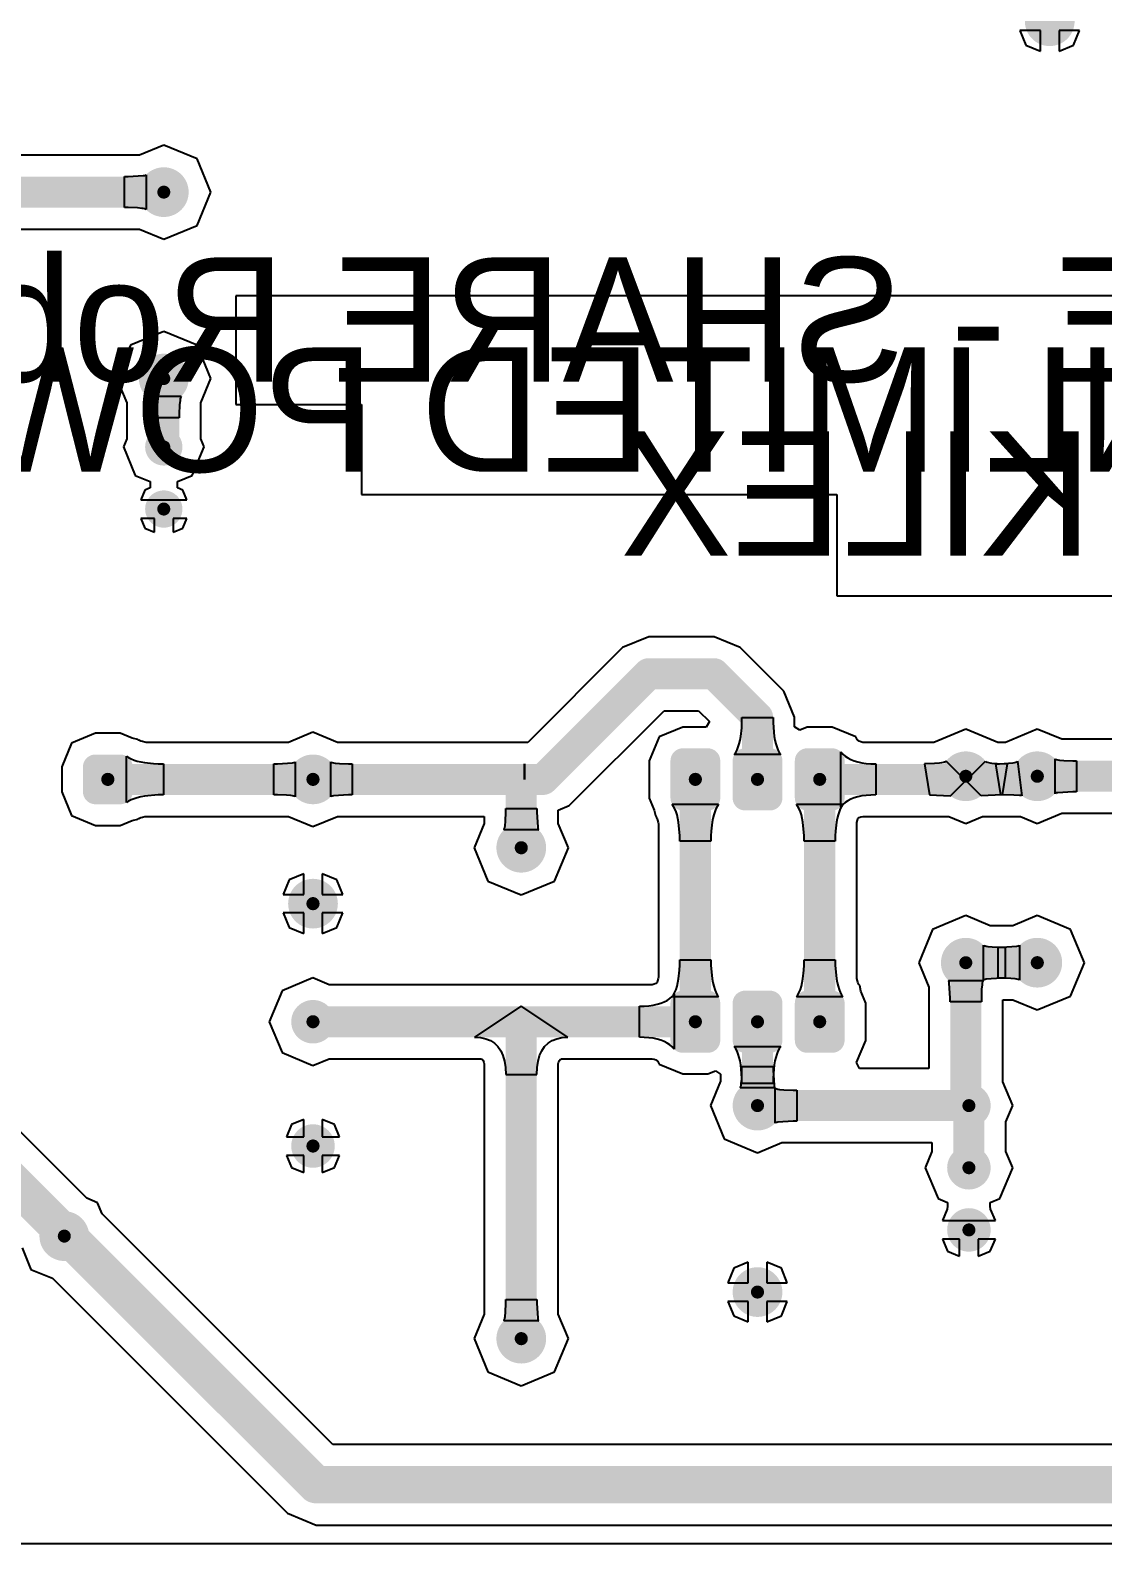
# Model space of a CAD drawing. Extents: x 1 to 6.91, y 1 to 4.95.
# Drawn here: x 3.965 to 5.69, y 1 to 3.435 of the extents above; entities that cross this region are included whole.
import ezdxf

# ---------------------------------------------------------------- set-up
doc = ezdxf.new("R2010")
doc.units = 0
doc.header["$MEASUREMENT"] = 0
doc.layers.add('BOTTOMLAYER', color=5, linetype='CONTINUOUS')
doc.layers.add('PADHOLELAYER', color=156, linetype='CONTINUOUS')

msp = doc.modelspace()

# ---------------------------------------------------------------- linework, layer by layer
at = {"layer": 'BOTTOMLAYER'}
for p, q in [((5.59, 3.435), (5.5571, 3.435)), ((5.5571, 3.435), (5.5667, 3.4117)), ((5.59, 3.4021), (5.59, 3.435)), ((5.6529, 3.435), (5.62, 3.435)), ((5.62, 3.435), (5.62, 3.4021)), ((5.6433, 3.4117), (5.6529, 3.435)), ((5.5667, 3.4117), (5.59, 3.4021)), ((5.62, 3.4021), (5.6433, 3.4117)), ((4.18, 3.2508), (4.1408, 3.2345)), ((4.2336, 3.2286), (4.18, 3.2508)), ((4.1408, 3.2345), (3.8781, 3.2345)), ((4.2558, 3.175), (4.2336, 3.2286)), ((4.1168, 3.15), (4.1168, 3.2)), ((4.1168, 3.2), (4.1228, 3.2)), ((4.1228, 3.2), (4.1471, 3.2015)), ((4.1471, 3.2015), (4.1491, 3.2019)), ((4.1491, 3.2019), (4.1506, 3.2024)), ((4.1506, 3.2024), (4.1514, 3.203)), ((4.1514, 3.203), (4.1514, 3.147)), ((4.2336, 3.1214), (4.2558, 3.175)), ((4.1228, 3.15), (4.1168, 3.15)), ((4.1375, 3.1495), (4.1228, 3.15)), ((4.1445, 3.1489), (4.1375, 3.1495)), ((4.1471, 3.1485), (4.1445, 3.1489)), ((4.1491, 3.1481), (4.1471, 3.1485)), ((4.1506, 3.1476), (4.1491, 3.1481)), ((4.1514, 3.147), (4.1506, 3.1476)), ((4.18, 3.0992), (4.2336, 3.1214)), ((3.898, 3.1155), (4.1408, 3.1155)), ((4.1408, 3.1155), (4.18, 3.0992)), ((6.075, 3.0083), (4.2957, 3.0083)), ((4.2957, 3.0083), (4.2957, 2.8332)), ((4.18, 2.9508), (4.1264, 2.9286)), ((4.2336, 2.9286), (4.18, 2.9508)), ((4.1264, 2.9286), (4.1042, 2.875)), ((4.2558, 2.875), (4.2336, 2.9286)), ((4.1042, 2.875), (4.1205, 2.8358)), ((4.2395, 2.8358), (4.2558, 2.875)), ((4.1205, 2.8358), (4.1205, 2.7781)), ((4.1526, 2.8456), (4.152, 2.8464)), ((4.152, 2.8464), (4.208, 2.8464)), ((4.1531, 2.8441), (4.1526, 2.8456)), ((4.1535, 2.8421), (4.1531, 2.8441)), ((4.155, 2.8178), (4.1535, 2.8421)), ((4.2055, 2.8325), (4.205, 2.8178)), ((4.2061, 2.8395), (4.2055, 2.8325)), ((4.2065, 2.8421), (4.2061, 2.8395)), ((4.2069, 2.8441), (4.2065, 2.8421)), ((4.2074, 2.8456), (4.2069, 2.8441)), ((4.208, 2.8464), (4.2074, 2.8456)), ((4.2395, 2.7781), (4.2395, 2.8358)), ((4.2957, 2.8332), (4.4978, 2.8332)), ((4.4978, 2.8332), (4.4978, 2.6882)), ((4.155, 2.8118), (4.155, 2.8178)), ((4.205, 2.8118), (4.155, 2.8118)), ((4.205, 2.8178), (4.205, 2.8118)), ((4.1205, 2.7781), (4.1151, 2.765)), ((4.2449, 2.765), (4.2395, 2.7781)), ((4.1151, 2.765), (4.1341, 2.7191)), ((4.2259, 2.7191), (4.2449, 2.765)), ((4.1341, 2.7191), (4.158, 2.7092)), ((4.158, 2.7092), (4.158, 2.6992)), ((4.202, 2.7092), (4.2259, 2.7191)), ((4.202, 2.6992), (4.202, 2.7092)), ((4.1494, 2.6956), (4.1429, 2.68)), ((4.1429, 2.68), (4.2171, 2.68)), ((4.158, 2.6992), (4.1494, 2.6956)), ((4.2106, 2.6956), (4.202, 2.6992)), ((4.2171, 2.68), (4.2106, 2.6956)), ((4.4978, 2.6882), (5.2628, 2.6882)), ((5.2628, 2.6882), (5.2628, 2.5251)), ((4.165, 2.65), (4.1429, 2.65)), ((4.1429, 2.65), (4.1494, 2.6344)), ((4.1494, 2.6344), (4.165, 2.6279)), ((4.165, 2.6279), (4.165, 2.65)), ((4.2171, 2.65), (4.195, 2.65)), ((4.195, 2.65), (4.195, 2.6279)), ((4.195, 2.6279), (4.2106, 2.6344)), ((4.2106, 2.6344), (4.2171, 2.65)), ((5.2628, 2.5251), (6.065, 2.5251)), ((4.9179, 2.4421), (4.7653, 2.2895)), ((4.96, 2.4595), (4.9179, 2.4421)), ((5.065, 2.4595), (4.96, 2.4595)), ((5.1071, 2.4421), (5.065, 2.4595)), ((5.1771, 2.3721), (5.1071, 2.4421)), ((5.1945, 2.33), (5.1771, 2.3721)), ((4.8321, 2.1879), (4.9847, 2.3405)), ((4.9847, 2.3405), (5.0403, 2.3405)), ((5.0403, 2.3405), (5.0579, 2.3229)), ((5.015, 2.3141), (4.9767, 2.2983)), ((5.0525, 2.3141), (5.015, 2.3141)), ((5.0579, 2.3229), (5.0525, 2.3141)), ((5.1095, 2.3132), (5.1099, 2.321)), ((5.1099, 2.321), (5.11, 2.3294)), ((5.11, 2.3294), (5.16, 2.3294)), ((5.16, 2.3294), (5.1601, 2.321)), ((5.1601, 2.321), (5.162, 2.2991)), ((5.1945, 2.3146), (5.1945, 2.33)), ((5.2028, 2.3091), (5.1945, 2.3146)), ((5.215, 2.3141), (5.2028, 2.3091)), ((5.255, 2.3141), (5.215, 2.3141)), ((5.2933, 2.2983), (5.255, 2.3141)), ((4.07, 2.3041), (4.0317, 2.2883)), ((4.11, 2.3041), (4.07, 2.3041)), ((4.1294, 2.2961), (4.11, 2.3041)), ((4.1381, 2.2943), (4.1294, 2.2961)), ((4.1401, 2.293), (4.1381, 2.2943)), ((4.1412, 2.2924), (4.1401, 2.293)), ((4.1431, 2.2916), (4.1412, 2.2924)), ((4.1459, 2.2908), (4.1431, 2.2916)), ((4.1496, 2.2899), (4.1459, 2.2908)), ((4.1516, 2.2895), (4.1496, 2.2899)), ((4.3808, 2.2895), (4.1516, 2.2895)), ((4.42, 2.3058), (4.3808, 2.2895)), ((4.4592, 2.2895), (4.42, 2.3058)), ((4.7653, 2.2895), (4.4592, 2.2895)), ((4.9767, 2.2983), (4.9609, 2.26)), ((5.1055, 2.2873), (5.1069, 2.2929)), ((5.1069, 2.2929), (5.108, 2.2991)), ((5.108, 2.2991), (5.1095, 2.3132)), ((5.162, 2.2991), (5.1631, 2.2929)), ((5.1631, 2.2929), (5.1645, 2.2873)), ((5.2951, 2.2939), (5.2933, 2.2983)), ((5.2953, 2.2936), (5.2951, 2.2939)), ((5.296, 2.2931), (5.2953, 2.2936)), ((5.297, 2.2924), (5.296, 2.2931)), ((5.2987, 2.2915), (5.297, 2.2924)), ((5.3011, 2.2905), (5.2987, 2.2915)), ((5.3043, 2.2896), (5.3011, 2.2905)), ((5.3045, 2.2895), (5.3043, 2.2896)), ((5.4187, 2.2895), (5.3045, 2.2895)), ((5.47, 2.3108), (5.4187, 2.2895)), ((5.5213, 2.2895), (5.47, 2.3108)), ((5.5337, 2.2895), (5.5213, 2.2895)), ((5.585, 2.3108), (5.5337, 2.2895)), ((5.6242, 2.2945), (5.585, 2.3108)), ((5.8619, 2.2945), (5.6242, 2.2945)), ((4.0317, 2.2883), (4.0159, 2.25)), ((4.12, 2.1926), (4.12, 2.2674)), ((4.12, 2.2674), (4.1235, 2.265)), ((4.1235, 2.265), (4.1276, 2.2629)), ((5.0976, 2.27), (5.1, 2.2735)), ((5.1724, 2.27), (5.0976, 2.27)), ((5.1, 2.2735), (5.1021, 2.2776)), ((5.1021, 2.2776), (5.1039, 2.2821)), ((5.1039, 2.2821), (5.1055, 2.2873)), ((5.1645, 2.2873), (5.1661, 2.2821)), ((5.1661, 2.2821), (5.1679, 2.2776)), ((5.1679, 2.2776), (5.17, 2.2735)), ((5.17, 2.2735), (5.1724, 2.27)), ((5.2692, 2.1858), (5.2692, 2.2742)), ((5.2692, 2.2742), (5.2724, 2.2705)), ((5.2724, 2.2705), (5.2761, 2.2673)), ((5.2761, 2.2673), (5.2804, 2.2644)), ((4.0159, 2.25), (4.0159, 2.21)), ((4.1276, 2.2629), (4.1321, 2.2611)), ((4.1321, 2.2611), (4.1373, 2.2595)), ((4.1373, 2.2595), (4.1429, 2.2581)), ((4.1429, 2.2581), (4.1491, 2.257)), ((4.1491, 2.257), (4.1632, 2.2555)), ((4.1632, 2.2555), (4.171, 2.2551)), ((4.171, 2.2551), (4.1794, 2.255)), ((4.1794, 2.255), (4.1794, 2.205)), ((4.3568, 2.205), (4.3568, 2.255)), ((4.3568, 2.255), (4.3628, 2.255)), ((4.3628, 2.255), (4.3871, 2.2565)), ((4.3871, 2.2565), (4.3891, 2.2569)), ((4.3891, 2.2569), (4.3906, 2.2574)), ((4.3906, 2.2574), (4.3914, 2.258)), ((4.3914, 2.258), (4.3914, 2.202)), ((4.4486, 2.202), (4.4486, 2.258)), ((4.4486, 2.258), (4.4494, 2.2574)), ((4.4494, 2.2574), (4.4509, 2.2569)), ((4.4509, 2.2569), (4.4529, 2.2565)), ((4.4529, 2.2565), (4.4555, 2.2561)), ((4.4555, 2.2561), (4.4625, 2.2555)), ((4.4625, 2.2555), (4.4772, 2.255)), ((4.4772, 2.255), (4.4832, 2.255)), ((4.4832, 2.255), (4.4832, 2.205)), ((4.76, 2.23), (4.76, 2.255)), ((4.76, 2.255), (4.76, 2.255)), ((4.76, 2.255), (4.76, 2.255)), ((4.76, 2.255), (4.76, 2.255)), ((4.76, 2.255), (4.76, 2.255)), ((4.76, 2.255), (4.76, 2.255)), ((4.76, 2.255), (4.76, 2.255)), ((4.76, 2.255), (4.76, 2.255)), ((4.76, 2.255), (4.76, 2.255)), ((4.76, 2.255), (4.76, 2.255)), ((4.76, 2.255), (4.76, 2.255)), ((4.76, 2.255), (4.76, 2.23)), ((4.9609, 2.26), (4.9609, 2.2)), ((5.2804, 2.2644), (5.2852, 2.2619)), ((5.2852, 2.2619), (5.2905, 2.2598)), ((5.2905, 2.2598), (5.2964, 2.2581)), ((5.2964, 2.2581), (5.3027, 2.2567)), ((5.3027, 2.2567), (5.3096, 2.2558)), ((5.3096, 2.2558), (5.3171, 2.2552)), ((5.3171, 2.2552), (5.3251, 2.255)), ((5.3251, 2.255), (5.3251, 2.205)), ((5.4198, 2.2554), (5.4034, 2.255)), ((5.4034, 2.255), (5.4115, 2.205)), ((5.4279, 2.2561), (5.4198, 2.2554)), ((5.4311, 2.2565), (5.4279, 2.2561)), ((5.4337, 2.2571), (5.4311, 2.2565)), ((5.4357, 2.2577), (5.4337, 2.2571)), ((5.4372, 2.2584), (5.4357, 2.2577)), ((5.4382, 2.2592), (5.4372, 2.2584)), ((5.4948, 2.2036), (5.4382, 2.2592)), ((5.4452, 2.2036), (5.5018, 2.2592)), ((5.5018, 2.2592), (5.5028, 2.2584)), ((5.5028, 2.2584), (5.5043, 2.2577)), ((5.5043, 2.2577), (5.5063, 2.2571)), ((5.5063, 2.2571), (5.5089, 2.2565)), ((5.5089, 2.2565), (5.5121, 2.2561)), ((5.5121, 2.2561), (5.5202, 2.2554)), ((5.5265, 2.205), (5.5184, 2.255)), ((5.5184, 2.255), (5.5244, 2.255)), ((5.5202, 2.2554), (5.5366, 2.255)), ((5.5244, 2.255), (5.5461, 2.2565)), ((5.5366, 2.255), (5.5285, 2.205)), ((5.5461, 2.2565), (5.5487, 2.2571)), ((5.5487, 2.2571), (5.5507, 2.2577)), ((5.5507, 2.2577), (5.5522, 2.2584)), ((5.5522, 2.2584), (5.5532, 2.2592)), ((5.5532, 2.2592), (5.5602, 2.2036)), ((5.6136, 2.207), (5.6136, 2.263)), ((5.6136, 2.263), (5.6144, 2.2624)), ((5.6144, 2.2624), (5.6159, 2.2619)), ((5.6159, 2.2619), (5.6179, 2.2615)), ((5.6179, 2.2615), (5.6205, 2.2611)), ((5.6205, 2.2611), (5.6275, 2.2605)), ((5.6275, 2.2605), (5.6422, 2.26)), ((5.6422, 2.26), (5.6482, 2.26)), ((5.6482, 2.26), (5.6482, 2.21)), ((4.76, 2.23), (4.76, 2.23)), ((4.0159, 2.21), (4.0317, 2.1717)), ((4.1235, 2.195), (4.12, 2.1926)), ((4.1276, 2.1971), (4.1235, 2.195)), ((4.1321, 2.1989), (4.1276, 2.1971)), ((4.1373, 2.2005), (4.1321, 2.1989)), ((4.1429, 2.2019), (4.1373, 2.2005)), ((4.1491, 2.203), (4.1429, 2.2019)), ((4.171, 2.2049), (4.1491, 2.203)), ((4.1794, 2.205), (4.171, 2.2049)), ((4.3628, 2.205), (4.3568, 2.205)), ((4.3775, 2.2045), (4.3628, 2.205)), ((4.3845, 2.2039), (4.3775, 2.2045)), ((4.3871, 2.2035), (4.3845, 2.2039)), ((4.3891, 2.2031), (4.3871, 2.2035)), ((4.3906, 2.2026), (4.3891, 2.2031)), ((4.3914, 2.202), (4.3906, 2.2026)), ((4.4494, 2.2026), (4.4486, 2.202)), ((4.4509, 2.2031), (4.4494, 2.2026)), ((4.4529, 2.2035), (4.4509, 2.2031)), ((4.4772, 2.205), (4.4529, 2.2035)), ((4.4832, 2.205), (4.4772, 2.205)), ((4.9609, 2.2), (4.9689, 2.1806)), ((5.2761, 2.1927), (5.2724, 2.1895)), ((5.2804, 2.1956), (5.2761, 2.1927)), ((5.2852, 2.1981), (5.2804, 2.1956)), ((5.2905, 2.2002), (5.2852, 2.1981)), ((5.2964, 2.2019), (5.2905, 2.2002)), ((5.3027, 2.2033), (5.2964, 2.2019)), ((5.3096, 2.2042), (5.3027, 2.2033)), ((5.3171, 2.2048), (5.3096, 2.2042)), ((5.3251, 2.205), (5.3171, 2.2048)), ((5.4115, 2.205), (5.4452, 2.2036)), ((5.5285, 2.205), (5.4948, 2.2036)), ((5.5472, 2.2048), (5.5265, 2.205)), ((5.5564, 2.2043), (5.5472, 2.2048)), ((5.5583, 2.2041), (5.5564, 2.2043)), ((5.5595, 2.2039), (5.5583, 2.2041)), ((5.5602, 2.2036), (5.5595, 2.2039)), ((5.6144, 2.2076), (5.6136, 2.207)), ((5.6159, 2.2081), (5.6144, 2.2076)), ((5.6179, 2.2085), (5.6159, 2.2081)), ((5.6422, 2.21), (5.6179, 2.2085)), ((5.6482, 2.21), (5.6422, 2.21)), ((4.0317, 2.1717), (4.07, 2.1559)), ((4.1401, 2.167), (4.1412, 2.1676)), ((4.1412, 2.1676), (4.1431, 2.1684)), ((4.1431, 2.1684), (4.1459, 2.1692)), ((4.1459, 2.1692), (4.1496, 2.1701)), ((4.1496, 2.1701), (4.1516, 2.1705)), ((4.1516, 2.1705), (4.3808, 2.1705)), ((4.3808, 2.1705), (4.42, 2.1542)), ((4.42, 2.1542), (4.4592, 2.1705)), ((4.4592, 2.1705), (4.6955, 2.1705)), ((4.6955, 2.1705), (4.6955, 2.1592)), ((4.7295, 2.1625), (4.73, 2.1772)), ((4.73, 2.1832), (4.78, 2.1832)), ((4.73, 2.1772), (4.73, 2.1832)), ((4.78, 2.1832), (4.78, 2.1772)), ((4.78, 2.1772), (4.7815, 2.1529)), ((4.8145, 2.1806), (4.8321, 2.1879)), ((4.8145, 2.1592), (4.8145, 2.1806)), ((4.9689, 2.1806), (4.9707, 2.1719)), ((4.9707, 2.1719), (4.972, 2.1699)), ((4.972, 2.1699), (4.9726, 2.1688)), ((4.9726, 2.1688), (4.9734, 2.1669)), ((5, 2.1865), (4.9976, 2.19)), ((4.9976, 2.19), (5.0724, 2.19)), ((5.0021, 2.1824), (5, 2.1865)), ((5.0039, 2.1779), (5.0021, 2.1824)), ((5.0055, 2.1727), (5.0039, 2.1779)), ((5.0069, 2.1671), (5.0055, 2.1727)), ((5.0645, 2.1727), (5.0631, 2.1671)), ((5.0661, 2.1779), (5.0645, 2.1727)), ((5.0679, 2.1824), (5.0661, 2.1779)), ((5.07, 2.1865), (5.0679, 2.1824)), ((5.0724, 2.19), (5.07, 2.1865)), ((5.2, 2.1865), (5.1976, 2.19)), ((5.1976, 2.19), (5.2724, 2.19)), ((5.2021, 2.1824), (5.2, 2.1865)), ((5.2039, 2.1779), (5.2021, 2.1824)), ((5.2055, 2.1727), (5.2039, 2.1779)), ((5.2069, 2.1671), (5.2055, 2.1727)), ((5.2645, 2.1727), (5.2631, 2.1671)), ((5.2661, 2.1779), (5.2645, 2.1727)), ((5.2679, 2.1824), (5.2661, 2.1779)), ((5.27, 2.1865), (5.2679, 2.1824)), ((5.2724, 2.1895), (5.2692, 2.1858)), ((5.2724, 2.19), (5.27, 2.1865)), ((5.2966, 2.1669), (5.2969, 2.1676)), ((5.2969, 2.1676), (5.297, 2.1676)), ((5.297, 2.1676), (5.2987, 2.1685)), ((5.2987, 2.1685), (5.3011, 2.1695)), ((5.3011, 2.1695), (5.3043, 2.1704)), ((5.3043, 2.1704), (5.3045, 2.1705)), ((5.3045, 2.1705), (5.4429, 2.1705)), ((5.4429, 2.1705), (5.47, 2.1592)), ((5.47, 2.1592), (5.4971, 2.1705)), ((5.4971, 2.1705), (5.5579, 2.1705)), ((5.5579, 2.1705), (5.585, 2.1592)), ((5.585, 2.1592), (5.6242, 2.1755)), ((5.6242, 2.1755), (5.842, 2.1755)), ((4.07, 2.1559), (4.11, 2.1559)), ((4.11, 2.1559), (4.1294, 2.1639)), ((4.1294, 2.1639), (4.1381, 2.1657)), ((4.1381, 2.1657), (4.1401, 2.167)), ((4.6955, 2.1592), (4.6792, 2.12)), ((4.727, 2.1486), (4.7276, 2.1494)), ((4.783, 2.1486), (4.727, 2.1486)), ((4.7276, 2.1494), (4.7281, 2.1509)), ((4.7281, 2.1509), (4.7285, 2.1529)), ((4.7285, 2.1529), (4.7289, 2.1555)), ((4.7289, 2.1555), (4.7295, 2.1625)), ((4.7815, 2.1529), (4.7819, 2.1509)), ((4.7819, 2.1509), (4.7824, 2.1494)), ((4.7824, 2.1494), (4.783, 2.1486)), ((4.8308, 2.12), (4.8145, 2.1592)), ((4.9734, 2.1669), (4.9742, 2.1641)), ((4.9742, 2.1641), (4.9751, 2.1604)), ((4.9751, 2.1604), (4.9755, 2.1584)), ((4.9755, 2.1584), (4.9755, 1.9116)), ((5.008, 2.1609), (5.0069, 2.1671)), ((5.0099, 2.139), (5.008, 2.1609)), ((5.0605, 2.1468), (5.0601, 2.139)), ((5.062, 2.1609), (5.0605, 2.1468)), ((5.0631, 2.1671), (5.062, 2.1609)), ((5.208, 2.1609), (5.2069, 2.1671)), ((5.2099, 2.139), (5.208, 2.1609)), ((5.2605, 2.1468), (5.2601, 2.139)), ((5.262, 2.1609), (5.2605, 2.1468)), ((5.2631, 2.1671), (5.262, 2.1609)), ((5.2945, 2.1584), (5.2949, 2.1604)), ((5.2945, 1.9116), (5.2945, 2.1584)), ((5.2949, 2.1604), (5.2958, 2.1641)), ((5.2958, 2.1641), (5.2966, 2.1669)), ((4.6792, 2.12), (4.7014, 2.0664)), ((4.8086, 2.0664), (4.8308, 2.12)), ((5.01, 2.1306), (5.0099, 2.139)), ((5.06, 2.1306), (5.01, 2.1306)), ((5.0601, 2.139), (5.06, 2.1306)), ((5.21, 2.1306), (5.2099, 2.139)), ((5.26, 2.1306), (5.21, 2.1306)), ((5.2601, 2.139), (5.26, 2.1306)), ((4.056, 1.5559), (3.5259, 2.0859)), ((4.405, 2.0779), (4.3817, 2.0683)), ((4.405, 2.045), (4.405, 2.0779)), ((4.4583, 2.0683), (4.435, 2.0779)), ((4.435, 2.0779), (4.435, 2.045)), ((4.3817, 2.0683), (4.3721, 2.045)), ((4.4679, 2.045), (4.4583, 2.0683)), ((4.7014, 2.0664), (4.755, 2.0442)), ((4.755, 2.0442), (4.8086, 2.0664)), ((4.3721, 2.045), (4.405, 2.045)), ((4.435, 2.045), (4.4679, 2.045)), ((4.405, 2.015), (4.3721, 2.015)), ((4.3721, 2.015), (4.3817, 1.9917)), ((4.405, 1.9821), (4.405, 2.015)), ((4.4679, 2.015), (4.435, 2.015)), ((4.435, 2.015), (4.435, 1.9821)), ((4.4583, 1.9917), (4.4679, 2.015)), ((5.47, 2.0108), (5.4164, 1.9886)), ((5.5092, 1.9945), (5.47, 2.0108)), ((5.585, 2.0108), (5.5458, 1.9945)), ((5.6386, 1.9886), (5.585, 2.0108)), ((4.3817, 1.9917), (4.405, 1.9821)), ((4.435, 1.9821), (4.4583, 1.9917)), ((5.4164, 1.9886), (5.3942, 1.935)), ((5.5458, 1.9945), (5.5092, 1.9945)), ((5.6608, 1.935), (5.6386, 1.9886)), ((5.4986, 1.907), (5.4986, 1.963)), ((5.4986, 1.963), (5.4994, 1.9624)), ((5.4994, 1.9624), (5.5009, 1.9619)), ((5.5009, 1.9619), (5.5029, 1.9615)), ((5.5029, 1.9615), (5.5055, 1.9611)), ((5.5055, 1.9611), (5.5125, 1.9605)), ((5.5125, 1.9605), (5.5272, 1.96)), ((5.5218, 1.91), (5.5218, 1.96)), ((5.5218, 1.96), (5.5278, 1.96)), ((5.5272, 1.96), (5.5332, 1.96)), ((5.5278, 1.96), (5.5521, 1.9615)), ((5.5332, 1.96), (5.5332, 1.91)), ((5.5521, 1.9615), (5.5541, 1.9619)), ((5.5541, 1.9619), (5.5556, 1.9624)), ((5.5556, 1.9624), (5.5564, 1.963)), ((5.5564, 1.963), (5.5564, 1.907)), ((5.0095, 1.9232), (5.0099, 1.931)), ((5.0099, 1.931), (5.01, 1.9394)), ((5.01, 1.9394), (5.06, 1.9394)), ((5.06, 1.9394), (5.0601, 1.931)), ((5.0601, 1.931), (5.062, 1.9091)), ((5.2095, 1.9232), (5.2099, 1.931)), ((5.2099, 1.931), (5.21, 1.9394)), ((5.21, 1.9394), (5.26, 1.9394)), ((5.26, 1.9394), (5.2601, 1.931)), ((5.2601, 1.931), (5.262, 1.9091)), ((5.3942, 1.935), (5.4105, 1.8958)), ((5.6386, 1.8814), (5.6608, 1.935)), ((4.42, 1.9104), (4.3703, 1.8897)), ((4.4461, 1.8995), (4.42, 1.9104)), ((4.9689, 1.9005), (4.9657, 1.8996)), ((4.9713, 1.9015), (4.9689, 1.9005)), ((4.973, 1.9024), (4.9713, 1.9015)), ((4.9731, 1.9024), (4.973, 1.9024)), ((4.9734, 1.9031), (4.9731, 1.9024)), ((4.9742, 1.9059), (4.9734, 1.9031)), ((4.9751, 1.9096), (4.9742, 1.9059)), ((4.9755, 1.9116), (4.9751, 1.9096)), ((5.0055, 1.8973), (5.0069, 1.9029)), ((5.0069, 1.9029), (5.008, 1.9091)), ((5.008, 1.9091), (5.0095, 1.9232)), ((5.062, 1.9091), (5.0631, 1.9029)), ((5.0631, 1.9029), (5.0645, 1.8973)), ((5.2055, 1.8973), (5.2069, 1.9029)), ((5.2069, 1.9029), (5.208, 1.9091)), ((5.208, 1.9091), (5.2095, 1.9232)), ((5.262, 1.9091), (5.2631, 1.9029)), ((5.2631, 1.9029), (5.2645, 1.8973)), ((5.2949, 1.9096), (5.2945, 1.9116)), ((5.2958, 1.9059), (5.2949, 1.9096)), ((5.2966, 1.9031), (5.2958, 1.9059)), ((5.2974, 1.9012), (5.2966, 1.9031)), ((5.298, 1.9001), (5.2974, 1.9012)), ((5.2993, 1.8981), (5.298, 1.9001)), ((5.4426, 1.9056), (5.442, 1.9064)), ((5.442, 1.9064), (5.498, 1.9064)), ((5.4431, 1.9041), (5.4426, 1.9056)), ((5.4435, 1.9021), (5.4431, 1.9041)), ((5.445, 1.8778), (5.4435, 1.9021)), ((5.4965, 1.9021), (5.4961, 1.8995)), ((5.4969, 1.9041), (5.4965, 1.9021)), ((5.4974, 1.9056), (5.4969, 1.9041)), ((5.498, 1.9064), (5.4974, 1.9056)), ((5.4994, 1.9076), (5.4986, 1.907)), ((5.5009, 1.9081), (5.4994, 1.9076)), ((5.5029, 1.9085), (5.5009, 1.9081)), ((5.5272, 1.91), (5.5029, 1.9085)), ((5.5278, 1.91), (5.5218, 1.91)), ((5.5332, 1.91), (5.5272, 1.91)), ((5.5425, 1.9095), (5.5278, 1.91)), ((5.5495, 1.9089), (5.5425, 1.9095)), ((5.5521, 1.9085), (5.5495, 1.9089)), ((5.5541, 1.9081), (5.5521, 1.9085)), ((5.5556, 1.9076), (5.5541, 1.9081)), ((5.5564, 1.907), (5.5556, 1.9076)), ((4.3703, 1.8897), (4.3496, 1.84)), ((4.9655, 1.8995), (4.4461, 1.8995)), ((4.9657, 1.8996), (4.9655, 1.8995)), ((4.9896, 1.8744), (4.9939, 1.8773)), ((4.9939, 1.8773), (4.9976, 1.8805)), ((4.9976, 1.8805), (5.0008, 1.8842)), ((4.9976, 1.88), (5, 1.8835)), ((5.0724, 1.88), (4.9976, 1.88)), ((5, 1.8835), (5.0021, 1.8876)), ((5.0008, 1.8842), (5.0008, 1.7958)), ((5.0021, 1.8876), (5.0039, 1.8921)), ((5.0039, 1.8921), (5.0055, 1.8973)), ((5.0645, 1.8973), (5.0661, 1.8921)), ((5.0661, 1.8921), (5.0679, 1.8876)), ((5.0679, 1.8876), (5.07, 1.8835)), ((5.07, 1.8835), (5.0724, 1.88)), ((5.1976, 1.88), (5.2, 1.8835)), ((5.2724, 1.88), (5.1976, 1.88)), ((5.2, 1.8835), (5.2021, 1.8876)), ((5.2021, 1.8876), (5.2039, 1.8921)), ((5.2039, 1.8921), (5.2055, 1.8973)), ((5.2645, 1.8973), (5.2661, 1.8921)), ((5.2661, 1.8921), (5.2679, 1.8876)), ((5.2679, 1.8876), (5.27, 1.8835)), ((5.27, 1.8835), (5.2724, 1.88)), ((5.3011, 1.8894), (5.2993, 1.8981)), ((5.3091, 1.87), (5.3011, 1.8894)), ((5.4105, 1.8958), (5.4105, 1.7645)), ((5.445, 1.8718), (5.445, 1.8778)), ((5.4955, 1.8925), (5.495, 1.8778)), ((5.495, 1.8778), (5.495, 1.8718)), ((5.4961, 1.8995), (5.4955, 1.8925)), ((5.5295, 1.7432), (5.5295, 1.8755)), ((5.5295, 1.8755), (5.5458, 1.8755)), ((5.5458, 1.8755), (5.585, 1.8592)), ((5.585, 1.8592), (5.6386, 1.8814)), ((4.755, 1.865), (4.68, 1.815)), ((4.83, 1.815), (4.755, 1.865)), ((4.755, 1.865), (4.755, 1.865)), ((4.755, 1.865), (4.755, 1.865)), ((4.755, 1.865), (4.755, 1.865)), ((4.755, 1.865), (4.755, 1.865)), ((4.755, 1.865), (4.755, 1.865)), ((4.755, 1.865), (4.755, 1.865)), ((4.755, 1.865), (4.755, 1.865)), ((4.755, 1.865), (4.755, 1.865)), ((4.755, 1.865), (4.755, 1.865)), ((4.755, 1.865), (4.755, 1.865)), ((4.9449, 1.865), (4.9529, 1.8652)), ((4.9449, 1.815), (4.9449, 1.865)), ((4.9529, 1.8652), (4.9604, 1.8658)), ((4.9604, 1.8658), (4.9673, 1.8667)), ((4.9673, 1.8667), (4.9736, 1.8681)), ((4.9736, 1.8681), (4.9795, 1.8698)), ((4.9795, 1.8698), (4.9848, 1.8719)), ((4.9848, 1.8719), (4.9896, 1.8744)), ((5.3091, 1.81), (5.3091, 1.87)), ((5.495, 1.8718), (5.445, 1.8718)), ((4.3496, 1.84), (4.3703, 1.7903)), ((4.68, 1.815), (4.6895, 1.8144)), ((4.6895, 1.8144), (4.698, 1.8126)), ((4.698, 1.8126), (4.7055, 1.8096)), ((4.7055, 1.8096), (4.712, 1.8054)), ((4.712, 1.8054), (4.7175, 1.8)), ((4.7925, 1.8), (4.798, 1.8054)), ((4.798, 1.8054), (4.8045, 1.8096)), ((4.8045, 1.8096), (4.812, 1.8126)), ((4.812, 1.8126), (4.8205, 1.8144)), ((4.8205, 1.8144), (4.83, 1.815)), ((4.9529, 1.8148), (4.9449, 1.815)), ((4.9604, 1.8142), (4.9529, 1.8148)), ((4.9673, 1.8133), (4.9604, 1.8142)), ((4.9736, 1.8119), (4.9673, 1.8133)), ((4.9795, 1.8102), (4.9736, 1.8119)), ((4.9848, 1.8081), (4.9795, 1.8102)), ((4.9896, 1.8056), (4.9848, 1.8081)), ((4.9939, 1.8027), (4.9896, 1.8056)), ((4.9976, 1.7995), (4.9939, 1.8027)), ((5.2944, 1.7745), (5.3091, 1.81)), ((4.3703, 1.7903), (4.42, 1.7696)), ((4.42, 1.7696), (4.4461, 1.7805)), ((4.4461, 1.7805), (4.6908, 1.7805)), ((4.6908, 1.7805), (4.6916, 1.7799)), ((4.6916, 1.7799), (4.6925, 1.7791)), ((4.6925, 1.7791), (4.6936, 1.7775)), ((4.7175, 1.8), (4.722, 1.7934)), ((4.722, 1.7934), (4.7255, 1.7856)), ((4.7255, 1.7856), (4.728, 1.7766)), ((4.782, 1.7766), (4.7845, 1.7856)), ((4.7845, 1.7856), (4.788, 1.7934)), ((4.788, 1.7934), (4.7925, 1.8)), ((4.8164, 1.7775), (4.8175, 1.7791)), ((4.8175, 1.7791), (4.8184, 1.7799)), ((4.8184, 1.7799), (4.8192, 1.7805)), ((4.8192, 1.7805), (4.9655, 1.7805)), ((4.9655, 1.7805), (4.9657, 1.7804)), ((4.9657, 1.7804), (4.9689, 1.7795)), ((4.9689, 1.7795), (4.9713, 1.7785)), ((4.9713, 1.7785), (4.973, 1.7776)), ((5.0008, 1.7958), (4.9976, 1.7995)), ((5.1, 1.7965), (5.0976, 1.8)), ((5.0976, 1.8), (5.1724, 1.8)), ((5.1021, 1.7924), (5.1, 1.7965)), ((5.1039, 1.7879), (5.1021, 1.7924)), ((5.1055, 1.7827), (5.1039, 1.7879)), ((5.1069, 1.7771), (5.1055, 1.7827)), ((5.1645, 1.7827), (5.1631, 1.7771)), ((5.1661, 1.7879), (5.1645, 1.7827)), ((5.1679, 1.7924), (5.1661, 1.7879)), ((5.17, 1.7965), (5.1679, 1.7924)), ((5.1724, 1.8), (5.17, 1.7965)), ((4.6936, 1.7775), (4.6949, 1.7745)), ((4.6949, 1.7745), (4.6955, 1.7724)), ((4.6955, 1.7724), (4.6955, 1.3692)), ((4.728, 1.7766), (4.7295, 1.7664)), ((4.7295, 1.7664), (4.73, 1.755)), ((4.73, 1.755), (4.78, 1.755)), ((4.78, 1.755), (4.7805, 1.7664)), ((4.7805, 1.7664), (4.782, 1.7766)), ((4.8145, 1.7724), (4.8151, 1.7745)), ((4.8145, 1.3692), (4.8145, 1.7724)), ((4.8151, 1.7745), (4.8164, 1.7775)), ((4.973, 1.7776), (4.974, 1.7769)), ((4.974, 1.7769), (4.9747, 1.7764)), ((4.9747, 1.7764), (4.9749, 1.7761)), ((4.9749, 1.7761), (4.9767, 1.7717)), ((4.9767, 1.7717), (5.015, 1.7559)), ((5.015, 1.7559), (5.055, 1.7559)), ((5.055, 1.7559), (5.0672, 1.7609)), ((5.0672, 1.7609), (5.0755, 1.7554)), ((5.0755, 1.7554), (5.0755, 1.7442)), ((5.108, 1.7709), (5.1069, 1.7771)), ((5.1099, 1.749), (5.108, 1.7709)), ((5.1095, 1.7475), (5.11, 1.7622)), ((5.11, 1.7682), (5.16, 1.7682)), ((5.11, 1.7622), (5.11, 1.7682)), ((5.16, 1.7682), (5.16, 1.7622)), ((5.16, 1.7622), (5.1615, 1.7379)), ((5.1605, 1.7568), (5.1601, 1.749)), ((5.162, 1.7709), (5.1605, 1.7568)), ((5.1631, 1.7771), (5.162, 1.7709)), ((5.2991, 1.7645), (5.2944, 1.7745)), ((5.4105, 1.7645), (5.2991, 1.7645)), ((5.0755, 1.7442), (5.0592, 1.705)), ((5.107, 1.7336), (5.1076, 1.7344)), ((5.163, 1.7336), (5.107, 1.7336)), ((5.1076, 1.7344), (5.1081, 1.7359)), ((5.1081, 1.7359), (5.1085, 1.7379)), ((5.1085, 1.7379), (5.1089, 1.7405)), ((5.1089, 1.7405), (5.1095, 1.7475)), ((5.11, 1.7406), (5.1099, 1.749)), ((5.16, 1.7406), (5.11, 1.7406)), ((5.1601, 1.749), (5.16, 1.7406)), ((5.1615, 1.7379), (5.1619, 1.7359)), ((5.1619, 1.7359), (5.1624, 1.7344)), ((5.1624, 1.7344), (5.163, 1.7336)), ((5.1636, 1.677), (5.1636, 1.733)), ((5.1636, 1.733), (5.1644, 1.7324)), ((5.1644, 1.7324), (5.1659, 1.7319)), ((5.1659, 1.7319), (5.1679, 1.7315)), ((5.1679, 1.7315), (5.1705, 1.7311)), ((5.1705, 1.7311), (5.1775, 1.7305)), ((5.1775, 1.7305), (5.1922, 1.73)), ((5.1922, 1.73), (5.1982, 1.73)), ((5.1982, 1.73), (5.1982, 1.68)), ((5.5454, 1.705), (5.5295, 1.7432)), ((5.0592, 1.705), (5.0814, 1.6514)), ((5.5345, 1.6789), (5.5454, 1.705)), ((4.405, 1.6825), (4.3856, 1.6744)), ((4.405, 1.655), (4.405, 1.6825)), ((4.4544, 1.6744), (4.435, 1.6825)), ((4.435, 1.6825), (4.435, 1.655)), ((4.3856, 1.6744), (4.3775, 1.655)), ((4.4625, 1.655), (4.4544, 1.6744)), ((5.1644, 1.6776), (5.1636, 1.677)), ((5.1659, 1.6781), (5.1644, 1.6776)), ((5.1679, 1.6785), (5.1659, 1.6781)), ((5.1922, 1.68), (5.1679, 1.6785)), ((5.1982, 1.68), (5.1922, 1.68)), ((5.5345, 1.6311), (5.5345, 1.6789)), ((4.3775, 1.655), (4.405, 1.655)), ((4.435, 1.655), (4.4625, 1.655)), ((5.0814, 1.6514), (5.135, 1.6292)), ((5.135, 1.6292), (5.1742, 1.6455)), ((5.1742, 1.6455), (5.4155, 1.6455)), ((5.4155, 1.6455), (5.4155, 1.6311)), ((4.405, 1.625), (4.3775, 1.625)), ((4.3775, 1.625), (4.3856, 1.6056)), ((4.405, 1.5975), (4.405, 1.625)), ((4.4625, 1.625), (4.435, 1.625)), ((4.435, 1.625), (4.435, 1.5975)), ((4.4544, 1.6056), (4.4625, 1.625)), ((5.4155, 1.6311), (5.4046, 1.605)), ((5.5454, 1.605), (5.5345, 1.6311)), ((4.3856, 1.6056), (4.405, 1.5975)), ((4.435, 1.5975), (4.4544, 1.6056)), ((5.4046, 1.605), (5.4253, 1.5553)), ((5.5247, 1.5553), (5.5454, 1.605)), ((4.0736, 1.5486), (4.056, 1.5559)), ((4.0809, 1.531), (4.0736, 1.5486)), ((5.4253, 1.5553), (5.4406, 1.5489)), ((5.4401, 1.5383), (5.4325, 1.52)), ((5.4406, 1.5431), (5.4401, 1.5383)), ((5.4406, 1.5489), (5.4406, 1.5431)), ((5.5094, 1.5489), (5.5247, 1.5553)), ((5.5094, 1.5431), (5.5094, 1.5489)), ((5.5099, 1.5383), (5.5094, 1.5431)), ((5.5175, 1.52), (5.5099, 1.5383)), ((4.4519, 1.1599), (4.0809, 1.531)), ((5.4325, 1.52), (5.5175, 1.52)), ((5.46, 1.49), (5.4325, 1.49)), ((5.4325, 1.49), (5.4406, 1.4706)), ((5.46, 1.4625), (5.46, 1.49)), ((5.5175, 1.49), (5.49, 1.49)), ((5.49, 1.49), (5.49, 1.4625)), ((5.5094, 1.4706), (5.5175, 1.49)), ((3.9521, 1.4761), (3.9664, 1.4414)), ((5.4406, 1.4706), (5.46, 1.4625)), ((5.49, 1.4625), (5.5094, 1.4706)), ((3.9664, 1.4414), (4.0011, 1.4271)), ((5.0967, 1.4433), (5.0871, 1.42)), ((5.12, 1.4529), (5.0967, 1.4433)), ((5.12, 1.42), (5.12, 1.4529)), ((5.1733, 1.4433), (5.15, 1.4529)), ((5.15, 1.4529), (5.15, 1.42)), ((5.1829, 1.42), (5.1733, 1.4433)), ((4.0011, 1.4271), (4.3791, 1.0491)), ((5.0871, 1.42), (5.12, 1.42)), ((5.15, 1.42), (5.1829, 1.42)), ((4.73, 1.3932), (4.78, 1.3932)), ((4.73, 1.3872), (4.73, 1.3932)), ((4.78, 1.3932), (4.78, 1.3872)), ((5.12, 1.39), (5.0871, 1.39)), ((5.0871, 1.39), (5.0967, 1.3667)), ((5.12, 1.3571), (5.12, 1.39)), ((5.1829, 1.39), (5.15, 1.39)), ((5.15, 1.39), (5.15, 1.3571)), ((5.1733, 1.3667), (5.1829, 1.39)), ((4.6955, 1.3692), (4.6792, 1.33)), ((4.7285, 1.3629), (4.7289, 1.3655)), ((4.7289, 1.3655), (4.7295, 1.3725)), ((4.7295, 1.3725), (4.73, 1.3872)), ((4.78, 1.3872), (4.7815, 1.3629)), ((4.8308, 1.33), (4.8145, 1.3692)), ((5.0967, 1.3667), (5.12, 1.3571)), ((5.15, 1.3571), (5.1733, 1.3667)), ((4.727, 1.3586), (4.7276, 1.3594)), ((4.783, 1.3586), (4.727, 1.3586)), ((4.7276, 1.3594), (4.7281, 1.3609)), ((4.7281, 1.3609), (4.7285, 1.3629)), ((4.7815, 1.3629), (4.7819, 1.3609)), ((4.7819, 1.3609), (4.7824, 1.3594)), ((4.7824, 1.3594), (4.783, 1.3586)), ((4.6792, 1.33), (4.7014, 1.2764)), ((4.8086, 1.2764), (4.8308, 1.33)), ((4.7014, 1.2764), (4.755, 1.2542)), ((4.755, 1.2542), (4.8086, 1.2764)), ((6.1698, 1.1599), (4.4519, 1.1599)), ((4.3791, 1.0491), (4.425, 1.0301)), ((4.425, 1.0301), (6.67, 1.0301)), ((6.91, 1), (1, 1))]:
    msp.add_line(p, q, dxfattribs=at)
for points, const_width in [([(5.585, 3.45, 1), (5.625, 3.45, 1)], 0.04), ([(4.16, 3.175, 1), (4.2, 3.175, 1)], 0.04), ([(4.1675, 3.175, 1), (4.1925, 3.175, 1)], 0.025), ([(4.16, 2.875, 1), (4.2, 2.875, 1)], 0.04), ([(4.1675, 2.875, 1), (4.1925, 2.875, 1)], 0.025), ([(4.165, 2.765, 1), (4.195, 2.765, 1)], 0.03), ([(4.1675, 2.765, 1), (4.1925, 2.765, 1)], 0.025), ([(4.165, 2.665, 1), (4.195, 2.665, 1)], 0.03), ([(4.9475, 2.4, 1), (4.9725, 2.4, 1)], 0.025), ([(4.9475, 2.4, 1), (4.9725, 2.4, 1)], 0.025), ([(5.0525, 2.4, 1), (5.0775, 2.4, 1)], 0.025), ([(5.0525, 2.4, 1), (5.0775, 2.4, 1)], 0.025), ([(5.1225, 2.33, 1), (5.1475, 2.33, 1)], 0.025), ([(5.1225, 2.33, 1), (5.1475, 2.33, 1)], 0.025), ([(4.06, 2.25, 1), (4.08, 2.25, 1)], 0.02), ([(4.1, 2.25, 1), (4.12, 2.25, 1)], 0.02), ([(4.4, 2.23, 1), (4.44, 2.23, 1)], 0.04), ([(5.005, 2.26, 1), (5.025, 2.26, 1)], 0.02), ([(5.045, 2.26, 1), (5.065, 2.26, 1)], 0.02), ([(5.105, 2.26, 1), (5.125, 2.26, 1)], 0.02), ([(5.145, 2.26, 1), (5.165, 2.26, 1)], 0.02), ([(5.205, 2.26, 1), (5.225, 2.26, 1)], 0.02), ([(5.245, 2.26, 1), (5.265, 2.26, 1)], 0.02), ([(5.45, 2.235, 1), (5.49, 2.235, 1)], 0.04), ([(5.565, 2.235, 1), (5.605, 2.235, 1)], 0.04), ([(4.0775, 2.23, 1), (4.1025, 2.23, 1)], 0.025), ([(4.4075, 2.23, 1), (4.4325, 2.23, 1)], 0.025), ([(4.4075, 2.23, 1), (4.4325, 2.23, 1)], 0.025), ([(4.7425, 2.225, 1), (4.7675, 2.225, 1)], 0.025), ([(4.7425, 2.225, 1), (4.7675, 2.225, 1)], 0.025), ([(4.7475, 2.23, 1), (4.7725, 2.23, 1)], 0.025), ([(4.7475, 2.23, 1), (4.7725, 2.23, 1)], 0.025), ([(4.7475, 2.23, 1), (4.7725, 2.23, 1)], 0.025), ([(4.7775, 2.23, 1), (4.8025, 2.23, 1)], 0.025), ([(4.7775, 2.23, 1), (4.8025, 2.23, 1)], 0.025), ([(5.0225, 2.23, 1), (5.0475, 2.23, 1)], 0.025), ([(5.1225, 2.23, 1), (5.1475, 2.23, 1)], 0.025), ([(5.2225, 2.23, 1), (5.2475, 2.23, 1)], 0.025), ([(5.2225, 2.23, 1), (5.2475, 2.23, 1)], 0.025), ([(5.5675, 2.23, 1), (5.5925, 2.23, 1)], 0.025), ([(5.5675, 2.23, 1), (5.5925, 2.23, 1)], 0.025), ([(5.5725, 2.235, 1), (5.5975, 2.235, 1)], 0.025), ([(5.5725, 2.235, 1), (5.5975, 2.235, 1)], 0.025), ([(4.06, 2.21, 1), (4.08, 2.21, 1)], 0.02), ([(4.1, 2.21, 1), (4.12, 2.21, 1)], 0.02), ([(5.005, 2.2, 1), (5.025, 2.2, 1)], 0.02), ([(5.045, 2.2, 1), (5.065, 2.2, 1)], 0.02), ([(5.105, 2.2, 1), (5.125, 2.2, 1)], 0.02), ([(5.145, 2.2, 1), (5.165, 2.2, 1)], 0.02), ([(5.205, 2.2, 1), (5.225, 2.2, 1)], 0.02), ([(5.245, 2.2, 1), (5.265, 2.2, 1)], 0.02), ([(4.735, 2.12, 1), (4.775, 2.12, 1)], 0.04), ([(4.7425, 2.12, 1), (4.7675, 2.12, 1)], 0.025), ([(4.4, 2.03, 1), (4.44, 2.03, 1)], 0.04), ([(5.45, 1.935, 1), (5.49, 1.935, 1)], 0.04), ([(5.565, 1.935, 1), (5.605, 1.935, 1)], 0.04), ([(5.4575, 1.935, 1), (5.4825, 1.935, 1)], 0.025), ([(5.4575, 1.935, 1), (5.4825, 1.935, 1)], 0.025), ([(5.5725, 1.935, 1), (5.5975, 1.935, 1)], 0.025), ([(5.005, 1.87, 1), (5.025, 1.87, 1)], 0.02), ([(5.045, 1.87, 1), (5.065, 1.87, 1)], 0.02), ([(5.105, 1.87, 1), (5.125, 1.87, 1)], 0.02), ([(5.145, 1.87, 1), (5.165, 1.87, 1)], 0.02), ([(5.205, 1.87, 1), (5.225, 1.87, 1)], 0.02), ([(5.245, 1.87, 1), (5.265, 1.87, 1)], 0.02), ([(4.4025, 1.84, 1), (4.4375, 1.84, 1)], 0.035), ([(4.4075, 1.84, 1), (4.4325, 1.84, 1)], 0.025), ([(4.7425, 1.84, 1), (4.7675, 1.84, 1)], 0.025), ([(4.7425, 1.84, 1), (4.7675, 1.84, 1)], 0.025), ([(4.7425, 1.84, 1), (4.7675, 1.84, 1)], 0.025), ([(5.0225, 1.84, 1), (5.0475, 1.84, 1)], 0.025), ([(5.0225, 1.84, 1), (5.0475, 1.84, 1)], 0.025), ([(5.1225, 1.84, 1), (5.1475, 1.84, 1)], 0.025), ([(5.2225, 1.84, 1), (5.2475, 1.84, 1)], 0.025), ([(5.005, 1.81, 1), (5.025, 1.81, 1)], 0.02), ([(5.045, 1.81, 1), (5.065, 1.81, 1)], 0.02), ([(5.105, 1.81, 1), (5.125, 1.81, 1)], 0.02), ([(5.145, 1.81, 1), (5.165, 1.81, 1)], 0.02), ([(5.205, 1.81, 1), (5.225, 1.81, 1)], 0.02), ([(5.245, 1.81, 1), (5.265, 1.81, 1)], 0.02), ([(5.115, 1.705, 1), (5.155, 1.705, 1)], 0.04), ([(5.1225, 1.705, 1), (5.1475, 1.705, 1)], 0.025), ([(5.1225, 1.705, 1), (5.1475, 1.705, 1)], 0.025), ([(5.4575, 1.705, 1), (5.4925, 1.705, 1)], 0.035), ([(5.4575, 1.71, 1), (5.4825, 1.71, 1)], 0.025), ([(5.4575, 1.71, 1), (5.4825, 1.71, 1)], 0.025), ([(5.4625, 1.705, 1), (5.4875, 1.705, 1)], 0.025), ([(5.4625, 1.705, 1), (5.4875, 1.705, 1)], 0.025), ([(5.4625, 1.705, 1), (5.4875, 1.705, 1)], 0.025), ([(4.4025, 1.64, 1), (4.4375, 1.64, 1)], 0.035), ([(5.4575, 1.605, 1), (5.4925, 1.605, 1)], 0.035), ([(5.4625, 1.605, 1), (5.4875, 1.605, 1)], 0.025), ([(4, 1.495, 1), (4.04, 1.495, 1)], 0.04), ([(5.4575, 1.505, 1), (5.4925, 1.505, 1)], 0.035), ([(5.115, 1.405, 1), (5.155, 1.405, 1)], 0.04), ([(4.735, 1.33, 1), (4.775, 1.33, 1)], 0.04), ([(4.7425, 1.33, 1), (4.7675, 1.33, 1)], 0.025), ([(4.41, 1.095, 1), (4.44, 1.095, 1)], 0.03), ([(4.41, 1.095, 1), (4.44, 1.095, 1)], 0.03)]:
    msp.add_lwpolyline(points, format="xyb", close=True, dxfattribs=dict(at, const_width=const_width))
for points, const_width in [([(3.865, 3.175), (4.18, 3.175)], 0.05), ([(4.18, 2.765), (4.18, 2.875)], 0.05), ([(4.79, 2.23), (4.96, 2.4)], 0.05), ([(4.96, 2.4), (5.065, 2.4)], 0.05), ([(5.065, 2.4), (5.135, 2.33)], 0.05), ([(5.135, 2.23), (5.135, 2.33)], 0.05), ([(4.09, 2.23), (4.42, 2.23)], 0.05), ([(4.42, 2.23), (4.76, 2.23)], 0.05), ([(4.755, 2.225), (4.76, 2.23)], 0.05), ([(4.755, 2.12), (4.755, 2.225)], 0.05), ([(4.76, 2.23), (4.79, 2.23)], 0.05), ([(5.035, 1.84), (5.035, 2.23)], 0.05), ([(5.235, 1.84), (5.235, 2.23)], 0.05), ([(5.235, 2.23), (5.58, 2.23)], 0.05), ([(5.58, 2.23), (5.585, 2.235)], 0.05), ([(5.585, 2.235), (5.875, 2.235)], 0.05), ([(3.48, 2.04), (4.425, 1.095)], 0.06), ([(5.47, 1.935), (5.585, 1.935)], 0.05), ([(5.47, 1.71), (5.47, 1.935)], 0.05), ([(4.42, 1.84), (4.755, 1.84)], 0.05), ([(4.755, 1.33), (4.755, 1.84)], 0.05), ([(4.755, 1.84), (5.035, 1.84)], 0.05), ([(5.135, 1.705), (5.135, 1.84)], 0.05), ([(5.135, 1.705), (5.475, 1.705)], 0.05), ([(5.47, 1.71), (5.475, 1.705)], 0.05), ([(5.475, 1.605), (5.475, 1.705)], 0.05), ([(4.425, 1.095), (6.67, 1.095)], 0.06)]:
    msp.add_lwpolyline(points, dxfattribs=dict(at, const_width=const_width))
for points in [[(4.07, 2.19), (4.11, 2.19), (4.07, 2.27), (4.11, 2.27)], [(5.015, 2.18), (5.055, 2.18), (5.015, 2.28), (5.055, 2.28)], [(5.115, 2.18), (5.155, 2.18), (5.115, 2.28), (5.155, 2.28)], [(5.215, 2.18), (5.255, 2.18), (5.215, 2.28), (5.255, 2.28)], [(4.05, 2.21), (4.13, 2.21), (4.05, 2.25), (4.13, 2.25)], [(4.995, 2.2), (5.075, 2.2), (4.995, 2.26), (5.075, 2.26)], [(5.095, 2.2), (5.175, 2.2), (5.095, 2.26), (5.175, 2.26)], [(5.195, 2.2), (5.275, 2.2), (5.195, 2.26), (5.275, 2.26)], [(5.015, 1.79), (5.055, 1.79), (5.015, 1.89), (5.055, 1.89)], [(5.115, 1.79), (5.155, 1.79), (5.115, 1.89), (5.155, 1.89)], [(5.215, 1.79), (5.255, 1.79), (5.215, 1.89), (5.255, 1.89)], [(4.995, 1.81), (5.075, 1.81), (4.995, 1.87), (5.075, 1.87)], [(5.095, 1.81), (5.175, 1.81), (5.095, 1.87), (5.175, 1.87)], [(5.195, 1.81), (5.275, 1.81), (5.195, 1.87), (5.275, 1.87)]]:
    msp.add_solid(points, dxfattribs=at)
at = {"layer": 'PADHOLELAYER', "const_width": 0.0105}
for points in [[(4.1748, 3.175, 1), (4.1852, 3.175, 1)], [(4.1748, 2.875, 1), (4.1852, 2.875, 1)], [(4.1748, 2.765, 1), (4.1852, 2.765, 1)], [(4.1748, 2.665, 1), (4.1852, 2.665, 1)], [(5.4648, 2.235, 1), (5.4752, 2.235, 1)], [(5.5797, 2.235, 1), (5.5903, 2.235, 1)], [(4.0847, 2.23, 1), (4.0953, 2.23, 1)], [(4.4147, 2.23, 1), (4.4253, 2.23, 1)], [(5.0297, 2.23, 1), (5.0403, 2.23, 1)], [(5.1297, 2.23, 1), (5.1402, 2.23, 1)], [(5.2298, 2.23, 1), (5.2402, 2.23, 1)], [(4.7497, 2.12, 1), (4.7603, 2.12, 1)], [(4.4147, 2.03, 1), (4.4253, 2.03, 1)], [(5.4648, 1.935, 1), (5.4752, 1.935, 1)], [(5.5797, 1.935, 1), (5.5903, 1.935, 1)], [(4.4147, 1.84, 1), (4.4253, 1.84, 1)], [(5.0297, 1.84, 1), (5.0403, 1.84, 1)], [(5.1297, 1.84, 1), (5.1402, 1.84, 1)], [(5.2298, 1.84, 1), (5.2402, 1.84, 1)], [(5.1297, 1.705, 1), (5.1402, 1.705, 1)], [(5.4698, 1.705, 1), (5.4802, 1.705, 1)], [(4.4147, 1.64, 1), (4.4253, 1.64, 1)], [(5.4698, 1.605, 1), (5.4802, 1.605, 1)], [(5.4698, 1.505, 1), (5.4802, 1.505, 1)], [(4.0148, 1.495, 1), (4.0252, 1.495, 1)], [(5.1297, 1.405, 1), (5.1402, 1.405, 1)], [(4.7497, 1.33, 1), (4.7603, 1.33, 1)]]:
    msp.add_lwpolyline(points, format="xyb", close=True, dxfattribs=at)

# ---------------------------------------------------------------- texts
at = {"layer": 'BOTTOMLAYER', "text_generation_flag": 2}
for s, p in [('WE - SHARE Robotics ', (6.04, 2.87)), ('UNLIMITED POWER', (6.035, 2.725)), ('by KILEX', (6.03, 2.59))]:
    msp.add_text(s, height=0.2, rotation=360, dxfattribs=at).set_placement(p)

doc.saveas('drawing.dxf')
